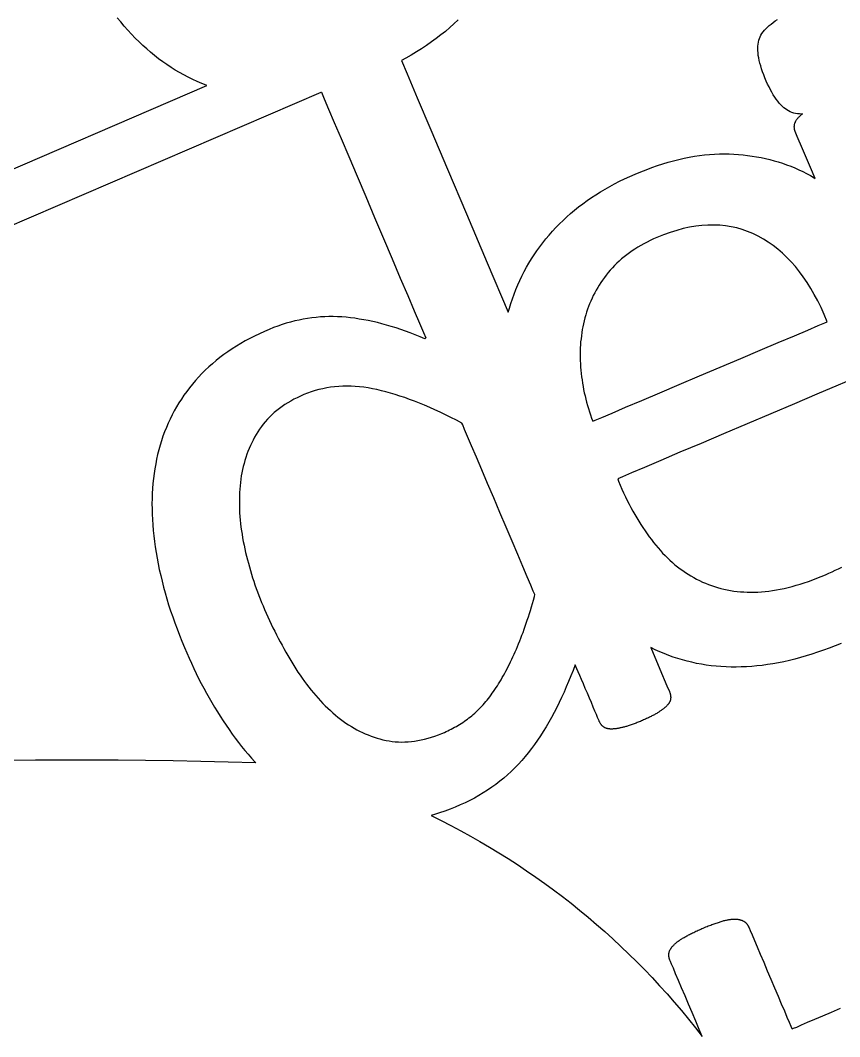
# Model space of a CAD drawing. Header units: millimetres. Extents: x 47 to 159, y 49 to 299.
# Drawn here: x 96.38 to 105.32, y 134.03 to 145.12 of the extents above; entities that cross this region are included whole.
import ezdxf

# ---------------------------------------------------------------- set-up
doc = ezdxf.new("R2010")
doc.units = ezdxf.units.MM

# ---------------------------------------------------------------- blocks, each defined once
blk = doc.blocks.new('angel 01')
for points in [[(-17.33, 89.521), (-17.395, 89.495), (-17.458, 89.47), (-17.522, 89.447), (-17.585, 89.425), (-17.647, 89.404), (-17.71, 89.385), (-17.771, 89.367), (-17.832, 89.351), (-17.893, 89.336), (-17.953, 89.322), (-18.013, 89.31), (-18.072, 89.299), (-18.131, 89.29), (-18.189, 89.282), (-18.247, 89.275), (-18.304, 89.27), (-18.361, 89.266), (-18.418, 89.264), (-18.473, 89.263), (-18.529, 89.263), (-18.584, 89.265), (-18.639, 89.268), (-18.693, 89.272), (-18.746, 89.278), (-18.8, 89.285), (-18.853, 89.294), (-18.905, 89.303), (-18.957, 89.315), (-19.008, 89.327), (-19.059, 89.341), (-19.11, 89.356), (-19.16, 89.373), (-19.209, 89.391), (-19.259, 89.41), (-19.307, 89.431), (-19.356, 89.453), (-19.403, 89.476), (-19.405, 89.477), (-19.305, 89.24), (-19.228, 89.06), (-19.201, 88.997), (-19.199, 88.992), (-19.198, 88.987), (-19.196, 88.982), (-19.194, 88.978), (-19.193, 88.973), (-19.192, 88.968), (-19.191, 88.964), (-19.19, 88.959), (-19.189, 88.955), (-19.188, 88.95), (-19.188, 88.946), (-19.188, 88.941), (-19.187, 88.937), (-19.187, 88.932), (-19.187, 88.928), (-19.188, 88.923), (-19.188, 88.919), (-19.188, 88.915), (-19.189, 88.91), (-19.19, 88.906), (-19.191, 88.901), (-19.193, 88.897), (-19.194, 88.893), (-19.196, 88.889), (-19.198, 88.884), (-19.2, 88.88), (-19.202, 88.876), (-19.205, 88.871), (-19.207, 88.867), (-19.21, 88.863), (-19.213, 88.859), (-19.217, 88.855), (-19.22, 88.851), (-19.224, 88.846), (-19.228, 88.842), (-19.232, 88.838), (-19.236, 88.834), (-19.241, 88.83), (-19.245, 88.825), (-19.25, 88.821), (-19.255, 88.817), (-19.261, 88.812), (-19.266, 88.808), (-19.272, 88.804), (-19.278, 88.799), (-19.284, 88.795), (-19.29, 88.79), (-19.297, 88.786), (-19.304, 88.781), (-19.31, 88.777), (-19.318, 88.772), (-19.325, 88.768), (-19.332, 88.763), (-19.34, 88.758), (-19.348, 88.754), (-19.356, 88.749), (-19.365, 88.744), (-19.373, 88.74), (-19.382, 88.735), (-19.391, 88.73), (-19.401, 88.725), (-19.41, 88.721), (-19.42, 88.716), (-19.43, 88.711), (-19.44, 88.706), (-19.451, 88.701), (-19.461, 88.696), (-19.472, 88.691), (-19.483, 88.686), (-19.495, 88.682), (-19.506, 88.677), (-19.518, 88.671), (-19.53, 88.666), (-19.542, 88.662), (-19.554, 88.657), (-19.565, 88.652), (-19.576, 88.648), (-19.587, 88.644), (-19.598, 88.64), (-19.609, 88.636), (-19.619, 88.632), (-19.629, 88.629), (-19.639, 88.626), (-19.649, 88.622), (-19.659, 88.619), (-19.668, 88.616), (-19.677, 88.614), (-19.686, 88.611), (-19.695, 88.609), (-19.704, 88.607), (-19.712, 88.605), (-19.72, 88.603), (-19.729, 88.601), (-19.737, 88.599), (-19.744, 88.597), (-19.752, 88.596), (-19.76, 88.594), (-19.767, 88.593), (-19.775, 88.592), (-19.782, 88.591), (-19.789, 88.59), (-19.796, 88.589), (-19.802, 88.588), (-19.809, 88.588), (-19.815, 88.588), (-19.822, 88.587), (-19.828, 88.587), (-19.834, 88.587), (-19.84, 88.587), (-19.846, 88.587), (-19.851, 88.588), (-19.857, 88.588), (-19.862, 88.589), (-19.867, 88.59), (-19.872, 88.591), (-19.877, 88.592), (-19.882, 88.593), (-19.887, 88.594), (-19.892, 88.596), (-19.896, 88.598), (-19.9, 88.6), (-19.905, 88.602), (-19.909, 88.604), (-19.913, 88.606), (-19.916, 88.609), (-19.92, 88.612), (-19.924, 88.614), (-19.927, 88.617), (-19.931, 88.62), (-19.934, 88.623), (-19.937, 88.627), (-19.94, 88.63), (-19.943, 88.634), (-19.946, 88.637), (-19.949, 88.641), (-19.952, 88.645), (-19.954, 88.649), (-19.957, 88.653), (-19.959, 88.657), (-19.961, 88.662), (-19.964, 88.666), (-19.966, 88.671), (-19.968, 88.676), (-19.974, 88.69), (-19.984, 88.713), (-19.997, 88.745), (-20.013, 88.783), (-20.032, 88.827), (-20.052, 88.875), (-20.074, 88.925), (-20.096, 88.977), (-20.118, 89.029), (-20.139, 89.08), (-20.16, 89.128), (-20.179, 89.173), (-20.195, 89.212), (-20.209, 89.245), (-20.22, 89.27), (-20.227, 89.286), (-20.23, 89.289), (-20.252, 89.227), (-20.276, 89.166), (-20.3, 89.105), (-20.325, 89.046), (-20.35, 88.988), (-20.376, 88.931), (-20.403, 88.876), (-20.43, 88.821), (-20.458, 88.767), (-20.487, 88.714), (-20.516, 88.662), (-20.546, 88.612), (-20.577, 88.562), (-20.608, 88.513), (-20.64, 88.466), (-20.673, 88.419), (-20.706, 88.374), (-20.74, 88.329), (-20.775, 88.286), (-20.811, 88.244), (-20.848, 88.203), (-20.886, 88.164), (-20.925, 88.125), (-20.966, 88.088), (-21.007, 88.052), (-21.05, 88.017), (-21.093, 87.984), (-21.138, 87.952), (-21.184, 87.92), (-21.23, 87.891), (-21.278, 87.862), (-21.327, 87.834), (-21.377, 87.808), (-21.428, 87.783), (-21.481, 87.759), (-21.536, 87.736), (-21.593, 87.713), (-21.651, 87.691), (-21.707, 87.672), (-21.764, 87.654), (-21.799, 87.643, -0.116819), (-18.843, 85.234), (-18.875, 85.31), (-18.914, 85.401), (-18.953, 85.494), (-18.993, 85.587), (-19.031, 85.678), (-19.068, 85.765), (-19.102, 85.846), (-19.133, 85.917), (-19.158, 85.977), (-19.178, 86.023), (-19.191, 86.053), (-19.196, 86.065), (-19.197, 86.069), (-19.199, 86.073), (-19.2, 86.077), (-19.201, 86.081), (-19.202, 86.085), (-19.204, 86.089), (-19.204, 86.093), (-19.205, 86.098), (-19.206, 86.102), (-19.206, 86.106), (-19.207, 86.11), (-19.207, 86.115), (-19.207, 86.119), (-19.207, 86.123), (-19.207, 86.127), (-19.207, 86.132), (-19.206, 86.136), (-19.206, 86.141), (-19.205, 86.145), (-19.204, 86.149), (-19.203, 86.154), (-19.202, 86.158), (-19.2, 86.163), (-19.199, 86.167), (-19.197, 86.172), (-19.195, 86.176), (-19.192, 86.181), (-19.19, 86.186), (-19.187, 86.191), (-19.184, 86.195), (-19.18, 86.2), (-19.177, 86.205), (-19.173, 86.21), (-19.169, 86.215), (-19.165, 86.219), (-19.161, 86.224), (-19.156, 86.229), (-19.151, 86.234), (-19.146, 86.239), (-19.141, 86.244), (-19.135, 86.249), (-19.129, 86.254), (-19.123, 86.26), (-19.117, 86.265), (-19.11, 86.27), (-19.104, 86.275), (-19.096, 86.28), (-19.089, 86.285), (-19.082, 86.29), (-19.074, 86.295), (-19.066, 86.3), (-19.057, 86.305), (-19.049, 86.31), (-19.04, 86.315), (-19.031, 86.32), (-19.022, 86.326), (-19.012, 86.331), (-19.002, 86.336), (-18.992, 86.342), (-18.981, 86.347), (-18.97, 86.353), (-18.959, 86.358), (-18.948, 86.364), (-18.936, 86.369), (-18.924, 86.375), (-18.912, 86.381), (-18.9, 86.386), (-18.887, 86.392), (-18.874, 86.398), (-18.86, 86.404), (-18.847, 86.41), (-18.832, 86.416), (-18.818, 86.422), (-18.804, 86.428), (-18.79, 86.433), (-18.777, 86.439), (-18.764, 86.444), (-18.751, 86.449), (-18.738, 86.454), (-18.725, 86.458), (-18.713, 86.463), (-18.701, 86.467), (-18.69, 86.471), (-18.678, 86.475), (-18.667, 86.478), (-18.656, 86.482), (-18.646, 86.485), (-18.635, 86.488), (-18.625, 86.491), (-18.615, 86.494), (-18.606, 86.497), (-18.596, 86.499), (-18.587, 86.501), (-18.578, 86.503), (-18.569, 86.505), (-18.561, 86.507), (-18.552, 86.509), (-18.544, 86.51), (-18.536, 86.511), (-18.528, 86.512), (-18.521, 86.513), (-18.513, 86.514), (-18.506, 86.514), (-18.499, 86.514), (-18.492, 86.514), (-18.485, 86.514), (-18.479, 86.514), (-18.472, 86.514), (-18.466, 86.513), (-18.46, 86.512), (-18.454, 86.512), (-18.449, 86.511), (-18.443, 86.51), (-18.438, 86.509), (-18.432, 86.507), (-18.427, 86.506), (-18.422, 86.504), (-18.417, 86.503), (-18.412, 86.501), (-18.408, 86.499), (-18.403, 86.497), (-18.399, 86.495), (-18.395, 86.493), (-18.391, 86.491), (-18.387, 86.488), (-18.383, 86.486), (-18.379, 86.483), (-18.376, 86.48), (-18.372, 86.477), (-18.369, 86.475), (-18.366, 86.472), (-18.363, 86.468), (-18.36, 86.465), (-18.357, 86.462), (-18.354, 86.459), (-18.352, 86.455), (-18.349, 86.452), (-18.347, 86.448), (-18.345, 86.445), (-18.343, 86.441), (-18.341, 86.437), (-18.339, 86.433), (-18.337, 86.429), (-18.332, 86.418), (-18.319, 86.388), (-18.3, 86.341), (-18.274, 86.281), (-18.244, 86.21), (-18.21, 86.13), (-18.173, 86.043), (-18.134, 85.951), (-18.095, 85.858), (-18.055, 85.765), (-18.017, 85.675), (-17.981, 85.589), (-17.948, 85.512), (-17.919, 85.444), (-17.895, 85.388), (-17.877, 85.346), (-17.867, 85.322), (-17.864, 85.316), (-17.848, 85.323), (-17.813, 85.337), (-17.761, 85.36), (-17.694, 85.388), (-17.615, 85.421), (-17.528, 85.459), (-17.433, 85.499), (-17.334, 85.541)], [(-26.735, 93.926), (-22.997, 95.536), (-22.995, 95.534), (-22.965, 95.462), (-22.917, 95.35), (-22.855, 95.204), (-22.781, 95.029), (-22.698, 94.833), (-22.607, 94.619), (-22.512, 94.395), (-22.415, 94.166), (-22.318, 93.938), (-22.224, 93.716), (-22.135, 93.507), (-22.054, 93.317), (-21.984, 93.15), (-21.926, 93.013), (-21.883, 92.912), (-21.857, 92.853), (-21.866, 92.845), (-21.919, 92.867), (-21.973, 92.889), (-22.026, 92.909), (-22.078, 92.928), (-22.131, 92.946), (-22.182, 92.963), (-22.234, 92.979), (-22.285, 92.994), (-22.335, 93.008), (-22.385, 93.021), (-22.435, 93.032), (-22.485, 93.043), (-22.533, 93.052), (-22.582, 93.06), (-22.63, 93.068), (-22.678, 93.074), (-22.725, 93.079), (-22.772, 93.083), (-22.819, 93.085), (-22.866, 93.087), (-22.913, 93.087), (-22.959, 93.085), (-23.006, 93.082), (-23.053, 93.078), (-23.1, 93.073), (-23.146, 93.066), (-23.193, 93.058), (-23.239, 93.049), (-23.286, 93.039), (-23.332, 93.027), (-23.379, 93.013), (-23.425, 92.999), (-23.471, 92.983), (-23.518, 92.966), (-23.564, 92.947), (-23.617, 92.924), (-23.671, 92.9), (-23.724, 92.874), (-23.775, 92.848), (-23.826, 92.821), (-23.875, 92.793), (-23.923, 92.764), (-23.97, 92.734), (-24.015, 92.703), (-24.059, 92.672), (-24.102, 92.639), (-24.144, 92.606), (-24.184, 92.572), (-24.224, 92.537), (-24.262, 92.502), (-24.298, 92.465), (-24.334, 92.427), (-24.368, 92.389), (-24.401, 92.35), (-24.433, 92.31), (-24.464, 92.27), (-24.494, 92.229), (-24.522, 92.187), (-24.549, 92.145), (-24.575, 92.101), (-24.6, 92.058), (-24.623, 92.013), (-24.645, 91.968), (-24.667, 91.922), (-24.686, 91.876), (-24.705, 91.828), (-24.723, 91.781), (-24.739, 91.732), (-24.754, 91.683), (-24.768, 91.633), (-24.781, 91.582), (-24.792, 91.531), (-24.802, 91.479), (-24.812, 91.427), (-24.82, 91.374), (-24.826, 91.321), (-24.832, 91.267), (-24.836, 91.212), (-24.84, 91.157), (-24.842, 91.101), (-24.843, 91.045), (-24.842, 90.988), (-24.841, 90.93), (-24.838, 90.872), (-24.835, 90.814), (-24.83, 90.754), (-24.824, 90.695), (-24.816, 90.634), (-24.808, 90.573), (-24.798, 90.512), (-24.788, 90.45), (-24.776, 90.388), (-24.763, 90.326), (-24.748, 90.263), (-24.733, 90.2), (-24.717, 90.136), (-24.699, 90.072), (-24.68, 90.008), (-24.661, 89.943), (-24.64, 89.878), (-24.617, 89.812), (-24.594, 89.746), (-24.57, 89.68), (-24.544, 89.613), (-24.518, 89.546), (-24.49, 89.478), (-24.464, 89.417), (-24.439, 89.36), (-24.413, 89.304), (-24.387, 89.248), (-24.361, 89.193), (-24.334, 89.139), (-24.306, 89.085), (-24.278, 89.032), (-24.249, 88.98), (-24.22, 88.928), (-24.191, 88.876), (-24.16, 88.825), (-24.13, 88.775), (-24.098, 88.726), (-24.067, 88.677), (-24.034, 88.628), (-24.002, 88.581), (-23.968, 88.533), (-23.934, 88.487), (-23.9, 88.441), (-23.865, 88.397), (-23.83, 88.354), (-23.794, 88.312), (-23.758, 88.271), (-23.722, 88.231), (-23.711, 88.219, 0.03711), (-33.304, 87.798, -0.014774)]]:
    blk.add_lwpolyline(points, format="xyb")
for points in [[(-21.506, 96.323), (-21.551, 96.28), (-21.597, 96.239), (-21.644, 96.198), (-21.693, 96.159), (-21.743, 96.12), (-21.795, 96.082), (-21.848, 96.044), (-21.903, 96.008), (-21.959, 95.973), (-22.017, 95.938), (-22.076, 95.905), (-22.123, 95.879), (-22.061, 95.733), (-21.95, 95.473), (-21.801, 95.122), (-21.62, 94.695), (-21.413, 94.208), (-21.187, 93.674), (-20.958, 93.134), (-20.946, 93.177), (-20.93, 93.229), (-20.913, 93.281), (-20.894, 93.332), (-20.875, 93.382), (-20.854, 93.432), (-20.832, 93.481), (-20.809, 93.529), (-20.785, 93.577), (-20.759, 93.624), (-20.733, 93.67), (-20.705, 93.716), (-20.676, 93.761), (-20.645, 93.805), (-20.614, 93.849), (-20.581, 93.892), (-20.547, 93.935), (-20.512, 93.976), (-20.476, 94.017), (-20.439, 94.058), (-20.4, 94.098), (-20.361, 94.136), (-20.32, 94.174), (-20.278, 94.211), (-20.235, 94.248), (-20.191, 94.283), (-20.146, 94.318), (-20.099, 94.351), (-20.052, 94.384), (-20.003, 94.416), (-19.954, 94.447), (-19.903, 94.477), (-19.851, 94.506), (-19.798, 94.535), (-19.744, 94.562), (-19.689, 94.589), (-19.633, 94.615), (-19.576, 94.64), (-19.514, 94.665), (-19.453, 94.689), (-19.392, 94.712), (-19.332, 94.733), (-19.273, 94.752), (-19.214, 94.77), (-19.156, 94.786), (-19.098, 94.8), (-19.041, 94.813), (-18.984, 94.825), (-18.928, 94.835), (-18.873, 94.843), (-18.818, 94.85), (-18.763, 94.855), (-18.71, 94.859), (-18.656, 94.861), (-18.604, 94.862), (-18.551, 94.861), (-18.5, 94.858), (-18.449, 94.855), (-18.398, 94.851), (-18.348, 94.845), (-18.299, 94.838), (-18.25, 94.83), (-18.202, 94.821), (-18.154, 94.811), (-18.107, 94.8), (-18.06, 94.787), (-18.014, 94.774), (-17.968, 94.759), (-17.923, 94.743), (-17.879, 94.726), (-17.835, 94.708), (-17.791, 94.688), (-17.748, 94.668), (-17.706, 94.646), (-17.664, 94.624), (-17.623, 94.6), (-17.612, 94.594), (-17.662, 94.711), (-17.749, 94.917), (-17.807, 95.051), (-17.829, 95.105), (-17.831, 95.109), (-17.832, 95.113), (-17.834, 95.117), (-17.835, 95.121), (-17.836, 95.125), (-17.837, 95.129), (-17.838, 95.134), (-17.839, 95.138), (-17.839, 95.142), (-17.839, 95.147), (-17.84, 95.151), (-17.84, 95.155), (-17.84, 95.16), (-17.839, 95.164), (-17.839, 95.169), (-17.839, 95.173), (-17.838, 95.177), (-17.837, 95.182), (-17.836, 95.187), (-17.835, 95.191), (-17.834, 95.196), (-17.832, 95.2), (-17.83, 95.205), (-17.828, 95.209), (-17.826, 95.214), (-17.823, 95.218), (-17.821, 95.223), (-17.818, 95.228), (-17.815, 95.232), (-17.812, 95.237), (-17.808, 95.242), (-17.804, 95.246), (-17.801, 95.251), (-17.796, 95.256), (-17.792, 95.26), (-17.788, 95.265), (-17.783, 95.27), (-17.778, 95.274), (-17.772, 95.279), (-17.767, 95.284), (-17.761, 95.289), (-17.755, 95.294), (-17.751, 95.297), (-17.76, 95.296), (-17.783, 95.297), (-17.805, 95.299), (-17.826, 95.303), (-17.846, 95.307), (-17.865, 95.313), (-17.883, 95.32), (-17.901, 95.329), (-17.919, 95.34), (-17.936, 95.352), (-17.953, 95.365), (-17.97, 95.381), (-17.987, 95.398), (-18.004, 95.416), (-18.02, 95.436), (-18.037, 95.458), (-18.053, 95.481), (-18.069, 95.506), (-18.084, 95.533), (-18.1, 95.561), (-18.115, 95.591), (-18.13, 95.622), (-18.145, 95.655), (-18.16, 95.69), (-18.173, 95.724), (-18.186, 95.757), (-18.197, 95.79), (-18.206, 95.821), (-18.215, 95.851), (-18.222, 95.88), (-18.227, 95.909), (-18.232, 95.936), (-18.235, 95.962), (-18.237, 95.988), (-18.237, 96.012), (-18.236, 96.036), (-18.234, 96.058), (-18.231, 96.079), (-18.226, 96.1), (-18.22, 96.119), (-18.212, 96.138), (-18.203, 96.156), (-18.192, 96.174), (-18.18, 96.192), (-18.166, 96.209), (-18.15, 96.227), (-18.133, 96.244), (-18.114, 96.261), (-18.093, 96.278), (-18.071, 96.294), (-18.047, 96.311), (-18.021, 96.327)], [(-26.862, 94.481), (-24.245, 95.608), (-24.251, 95.611), (-24.301, 95.63), (-24.35, 95.651), (-24.399, 95.673), (-24.448, 95.697), (-24.495, 95.722), (-24.543, 95.748), (-24.589, 95.776), (-24.635, 95.805), (-24.681, 95.835), (-24.726, 95.866), (-24.77, 95.899), (-24.814, 95.933), (-24.858, 95.969), (-24.9, 96.006), (-24.943, 96.044), (-24.984, 96.083), (-25.025, 96.124), (-25.066, 96.166), (-25.106, 96.209), (-25.145, 96.254), (-25.184, 96.3), (-25.223, 96.347)], [(-17.155, 92.425), (-17.362, 92.338), (-17.592, 92.24), (-17.838, 92.136), (-18.094, 92.027), (-18.353, 91.917), (-18.61, 91.808), (-18.856, 91.703), (-19.087, 91.606), (-19.294, 91.517), (-19.472, 91.442), (-19.614, 91.382), (-19.714, 91.339), (-19.764, 91.318), (-19.758, 91.29), (-19.739, 91.247), (-19.72, 91.205), (-19.701, 91.163), (-19.681, 91.122), (-19.661, 91.082), (-19.64, 91.042), (-19.62, 91.003), (-19.599, 90.965), (-19.578, 90.928), (-19.556, 90.891), (-19.534, 90.855), (-19.512, 90.82), (-19.49, 90.785), (-19.467, 90.751), (-19.445, 90.718), (-19.421, 90.685), (-19.398, 90.653), (-19.374, 90.622), (-19.35, 90.592), (-19.325, 90.563), (-19.3, 90.534), (-19.275, 90.506), (-19.249, 90.479), (-19.222, 90.453), (-19.196, 90.428), (-19.168, 90.404), (-19.141, 90.38), (-19.113, 90.358), (-19.084, 90.336), (-19.055, 90.315), (-19.026, 90.295), (-18.996, 90.275), (-18.966, 90.257), (-18.935, 90.239), (-18.904, 90.222), (-18.873, 90.206), (-18.841, 90.191), (-18.809, 90.177), (-18.776, 90.164), (-18.743, 90.152), (-18.71, 90.141), (-18.676, 90.131), (-18.642, 90.121), (-18.607, 90.113), (-18.572, 90.105), (-18.536, 90.099), (-18.5, 90.093), (-18.464, 90.089), (-18.427, 90.085), (-18.39, 90.083), (-18.352, 90.081), (-18.314, 90.08), (-18.276, 90.08), (-18.237, 90.082), (-18.197, 90.084), (-18.157, 90.088), (-18.117, 90.092), (-18.076, 90.098), (-18.035, 90.104), (-17.993, 90.112), (-17.95, 90.121), (-17.907, 90.131), (-17.864, 90.143), (-17.82, 90.155), (-17.775, 90.168), (-17.73, 90.183), (-17.685, 90.198), (-17.639, 90.215), (-17.592, 90.233), (-17.545, 90.252), (-17.501, 90.27), (-17.464, 90.286), (-17.428, 90.303), (-17.392, 90.319), (-17.357, 90.335), (-17.322, 90.352)]]:
    blk.add_lwpolyline(points)
for points in [[(-17.482, 93.029), (-17.514, 93.108), (-17.548, 93.184), (-17.584, 93.257), (-17.621, 93.327), (-17.659, 93.394), (-17.699, 93.458), (-17.741, 93.519), (-17.783, 93.576), (-17.828, 93.631), (-17.873, 93.683), (-17.92, 93.732), (-17.969, 93.778), (-18.019, 93.821), (-18.07, 93.861), (-18.123, 93.898), (-18.177, 93.932), (-18.233, 93.963), (-18.29, 93.991), (-18.348, 94.015), (-18.407, 94.035), (-18.467, 94.053), (-18.528, 94.066), (-18.59, 94.076), (-18.653, 94.082), (-18.717, 94.085), (-18.782, 94.084), (-18.848, 94.08), (-18.914, 94.072), (-18.982, 94.061), (-19.051, 94.046), (-19.121, 94.027), (-19.192, 94.005), (-19.264, 93.979), (-19.337, 93.95), (-19.374, 93.933), (-19.41, 93.917), (-19.445, 93.899), (-19.48, 93.881), (-19.513, 93.862), (-19.546, 93.843), (-19.578, 93.823), (-19.608, 93.803), (-19.638, 93.782), (-19.667, 93.76), (-19.696, 93.738), (-19.723, 93.715), (-19.749, 93.692), (-19.775, 93.668), (-19.799, 93.643), (-19.823, 93.618), (-19.846, 93.592), (-19.868, 93.566), (-19.889, 93.539), (-19.909, 93.512), (-19.929, 93.485), (-19.948, 93.458), (-19.966, 93.43), (-19.983, 93.402), (-20, 93.373), (-20.016, 93.345), (-20.031, 93.315), (-20.045, 93.286), (-20.058, 93.256), (-20.071, 93.227), (-20.083, 93.196), (-20.094, 93.166), (-20.104, 93.135), (-20.114, 93.104), (-20.123, 93.072), (-20.131, 93.04), (-20.139, 93.008), (-20.145, 92.976), (-20.151, 92.944), (-20.157, 92.911), (-20.161, 92.878), (-20.165, 92.845), (-20.169, 92.812), (-20.171, 92.778), (-20.173, 92.744), (-20.174, 92.71), (-20.175, 92.676), (-20.175, 92.641), (-20.174, 92.607), (-20.172, 92.572), (-20.17, 92.536), (-20.167, 92.501), (-20.163, 92.466), (-20.159, 92.431), (-20.154, 92.396), (-20.149, 92.36), (-20.143, 92.325), (-20.136, 92.291), (-20.129, 92.256), (-20.121, 92.221), (-20.113, 92.186), (-20.104, 92.152), (-20.094, 92.117), (-20.084, 92.082), (-20.073, 92.048), (-20.061, 92.014), (-20.049, 91.979), (-20.036, 91.945), (-20.011, 91.956), (-19.938, 91.987), (-19.826, 92.034), (-19.679, 92.097), (-19.503, 92.171), (-19.306, 92.255), (-19.094, 92.345), (-18.872, 92.439), (-18.646, 92.535), (-18.424, 92.629), (-18.212, 92.72), (-18.015, 92.803), (-17.839, 92.878), (-17.692, 92.94), (-17.579, 92.988), (-17.507, 93.019)], [(-21.463, 91.923), (-21.523, 91.955), (-21.583, 91.985), (-21.642, 92.015), (-21.7, 92.042), (-21.757, 92.069), (-21.814, 92.095), (-21.87, 92.119), (-21.925, 92.141), (-21.98, 92.163), (-22.034, 92.183), (-22.087, 92.202), (-22.139, 92.22), (-22.191, 92.237), (-22.242, 92.252), (-22.292, 92.266), (-22.341, 92.278), (-22.39, 92.29), (-22.438, 92.3), (-22.486, 92.308), (-22.533, 92.315), (-22.58, 92.321), (-22.626, 92.325), (-22.672, 92.327), (-22.718, 92.328), (-22.763, 92.327), (-22.807, 92.325), (-22.851, 92.321), (-22.895, 92.316), (-22.938, 92.309), (-22.981, 92.3), (-23.023, 92.29), (-23.065, 92.279), (-23.107, 92.266), (-23.148, 92.251), (-23.188, 92.235), (-23.225, 92.218), (-23.261, 92.201), (-23.296, 92.184), (-23.33, 92.165), (-23.362, 92.146), (-23.394, 92.126), (-23.424, 92.106), (-23.454, 92.084), (-23.482, 92.062), (-23.509, 92.039), (-23.536, 92.016), (-23.561, 91.991), (-23.585, 91.966), (-23.608, 91.94), (-23.63, 91.914), (-23.65, 91.886), (-23.67, 91.858), (-23.689, 91.829), (-23.707, 91.8), (-23.724, 91.771), (-23.74, 91.74), (-23.755, 91.71), (-23.77, 91.679), (-23.783, 91.648), (-23.796, 91.616), (-23.808, 91.584), (-23.819, 91.551), (-23.829, 91.518), (-23.839, 91.485), (-23.848, 91.451), (-23.855, 91.417), (-23.862, 91.383), (-23.869, 91.348), (-23.874, 91.312), (-23.878, 91.277), (-23.882, 91.241), (-23.885, 91.204), (-23.888, 91.168), (-23.889, 91.131), (-23.89, 91.094), (-23.89, 91.057), (-23.89, 91.019), (-23.889, 90.982), (-23.887, 90.944), (-23.885, 90.906), (-23.881, 90.867), (-23.877, 90.829), (-23.873, 90.79), (-23.867, 90.751), (-23.861, 90.712), (-23.855, 90.672), (-23.847, 90.633), (-23.839, 90.593), (-23.831, 90.553), (-23.822, 90.513), (-23.812, 90.474), (-23.802, 90.434), (-23.792, 90.395), (-23.781, 90.355), (-23.77, 90.316), (-23.758, 90.277), (-23.746, 90.238), (-23.733, 90.199), (-23.72, 90.161), (-23.707, 90.122), (-23.692, 90.084), (-23.678, 90.045), (-23.663, 90.007), (-23.648, 89.969), (-23.632, 89.931), (-23.615, 89.891), (-23.597, 89.851), (-23.58, 89.811), (-23.561, 89.772), (-23.543, 89.732), (-23.524, 89.693), (-23.505, 89.654), (-23.486, 89.616), (-23.466, 89.578), (-23.446, 89.54), (-23.425, 89.502), (-23.405, 89.464), (-23.384, 89.427), (-23.363, 89.39), (-23.341, 89.354), (-23.319, 89.317), (-23.297, 89.281), (-23.275, 89.245), (-23.252, 89.209), (-23.228, 89.175), (-23.205, 89.141), (-23.181, 89.107), (-23.157, 89.075), (-23.132, 89.043), (-23.108, 89.012), (-23.083, 88.982), (-23.057, 88.952), (-23.032, 88.923), (-23.006, 88.895), (-22.979, 88.867), (-22.953, 88.84), (-22.926, 88.814), (-22.898, 88.789), (-22.871, 88.764), (-22.843, 88.74), (-22.815, 88.717), (-22.786, 88.695), (-22.757, 88.673), (-22.728, 88.653), (-22.699, 88.633), (-22.669, 88.615), (-22.639, 88.597), (-22.609, 88.58), (-22.579, 88.565), (-22.548, 88.55), (-22.517, 88.536), (-22.485, 88.523), (-22.454, 88.51), (-22.422, 88.499), (-22.389, 88.489), (-22.357, 88.479), (-22.324, 88.471), (-22.291, 88.463), (-22.257, 88.457), (-22.224, 88.452), (-22.19, 88.449), (-22.155, 88.446), (-22.121, 88.445), (-22.086, 88.446), (-22.051, 88.448), (-22.015, 88.451), (-21.979, 88.455), (-21.943, 88.461), (-21.906, 88.468), (-21.87, 88.477), (-21.833, 88.486), (-21.795, 88.498), (-21.757, 88.51), (-21.719, 88.524), (-21.681, 88.539), (-21.655, 88.55), (-21.636, 88.559), (-21.617, 88.568), (-21.598, 88.577), (-21.579, 88.587), (-21.561, 88.596), (-21.543, 88.606), (-21.524, 88.616), (-21.507, 88.627), (-21.489, 88.638), (-21.472, 88.649), (-21.454, 88.66), (-21.437, 88.672), (-21.421, 88.683), (-21.404, 88.696), (-21.388, 88.708), (-21.371, 88.721), (-21.355, 88.733), (-21.34, 88.747), (-21.324, 88.761), (-21.309, 88.775), (-21.293, 88.789), (-21.278, 88.804), (-21.263, 88.82), (-21.248, 88.836), (-21.233, 88.852), (-21.218, 88.869), (-21.204, 88.886), (-21.189, 88.903), (-21.175, 88.921), (-21.16, 88.94), (-21.146, 88.959), (-21.132, 88.978), (-21.118, 88.998), (-21.104, 89.018), (-21.091, 89.039), (-21.077, 89.06), (-21.064, 89.081), (-21.05, 89.103), (-21.037, 89.125), (-21.023, 89.148), (-21.01, 89.171), (-20.997, 89.195), (-20.984, 89.22), (-20.971, 89.244), (-20.958, 89.27), (-20.945, 89.295), (-20.932, 89.322), (-20.92, 89.348), (-20.907, 89.375), (-20.895, 89.403), (-20.882, 89.431), (-20.87, 89.46), (-20.858, 89.488), (-20.845, 89.518), (-20.833, 89.548), (-20.821, 89.579), (-20.809, 89.61), (-20.797, 89.642), (-20.786, 89.675), (-20.774, 89.708), (-20.762, 89.742), (-20.751, 89.776), (-20.739, 89.811), (-20.728, 89.846), (-20.717, 89.882), (-20.706, 89.919), (-20.695, 89.956), (-20.684, 89.994), (-20.673, 90.032), (-20.67, 90.055), (-20.685, 90.091), (-20.713, 90.156), (-20.752, 90.248), (-20.8, 90.361), (-20.855, 90.492), (-20.917, 90.637), (-20.982, 90.79), (-21.049, 90.949), (-21.117, 91.109), (-21.184, 91.266), (-21.247, 91.415), (-21.306, 91.553), (-21.358, 91.675), (-21.401, 91.777), (-21.434, 91.856), (-21.455, 91.906)]]:
    blk.add_lwpolyline(points, close=True)

msp = doc.modelspace()

# ---------------------------------------------------------------- block references
msp.add_blockref('angel 01', (122.661, 48.801))

doc.saveas('drawing.dxf')
